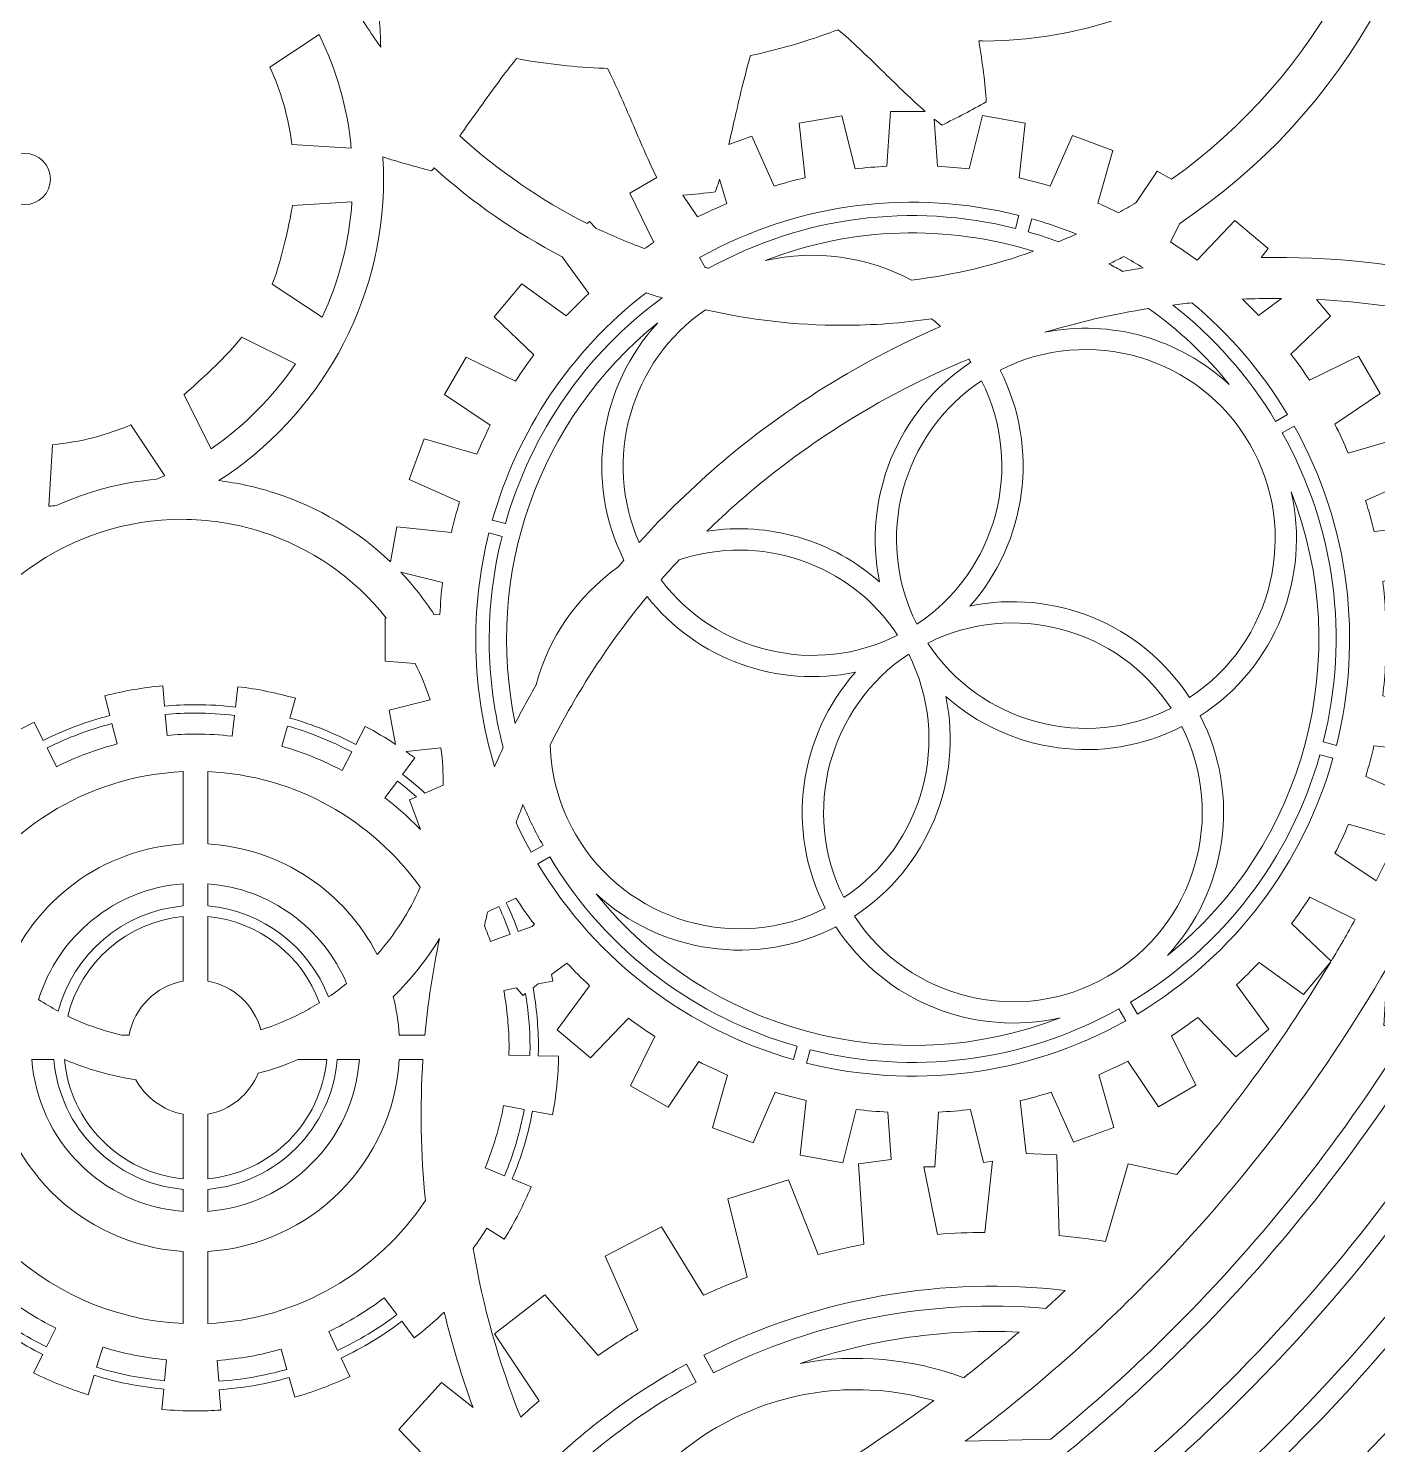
# Model space of a CAD drawing. Header units: millimetres. Extents: x -247 to 1827, y -473 to -7.
# Drawn here: x 1203.1 to 1334.7, y -330.8 to -192.7 of the extents above; entities that cross this region are included whole.
import ezdxf

# ---------------------------------------------------------------- set-up
doc = ezdxf.new("R2010")
doc.units = ezdxf.units.MM
doc.header["$MEASUREMENT"] = 0
doc.layers.add('Layer 3', color=7, linetype='Continuous')

# ---------------------------------------------------------------- blocks, each defined once
blk = doc.blocks.new('block 2')
at = {"layer": 'Layer 3', "lineweight": 0}
for points, knots in [([(1202.71, -7.36), (1092.25, -7.36), (1002.71, -96.9), (1002.71, -207.36), (1002.71, -317.82), (1092.25, -407.36), (1202.71, -407.36), (1313.16, -407.36), (1402.71, -317.82), (1402.71, -207.36), (1402.71, -96.9), (1313.16, -7.36), (1202.71, -7.36)], [0, 0, 0, 0, 1, 1, 1, 2, 2, 2, 3, 3, 3, 4, 4, 4, 4]), ([(1337.2, -152.75), (1337.72, -155.8), (1338, -158.93), (1338, -162.13), (1338, -180.78), (1328.74, -197.32), (1314.58, -207.39), (1314.58, -207.39), (1313.19, -206.58), (1313.19, -206.58), (1313.19, -206.58), (1311.13, -209.65), (1311.13, -209.65), (1310.56, -210), (1309.99, -210.33), (1309.4, -210.65), (1308.73, -210.33), (1308.06, -210.01), (1307.38, -209.72), (1307.38, -209.72), (1308.86, -204.57), (1308.86, -204.57), (1308.86, -204.57), (1304.9, -203.13), (1304.9, -203.13), (1304.9, -203.13), (1302.73, -208.05), (1302.73, -208.05), (1301.73, -207.75), (1300.73, -207.48), (1299.72, -207.24), (1299.72, -207.24), (1300.29, -201.9), (1300.29, -201.9), (1300.29, -201.9), (1296.13, -201.18), (1296.13, -201.18), (1296.13, -201.18), (1294.85, -206.38), (1294.85, -206.38), (1293.82, -206.26), (1292.79, -206.17), (1291.75, -206.12), (1291.75, -206.12), (1291.43, -201.51), (1291.43, -201.51), (1291.68, -201.72), (1291.93, -201.91), (1292.17, -202.1), (1293.64, -201.4), (1295.09, -200.64), (1296.5, -199.83), (1296.43, -198.12), (1296.12, -196.02), (1295.77, -193.89), (1295.92, -193.89), (1296.06, -193.9), (1296.2, -193.9), (1318.81, -193.9), (1337.2, -175.5), (1337.2, -152.9), (1337.2, -152.85), (1337.2, -152.8), (1337.2, -152.75)], [0, 0, 0, 0, 1, 1, 1, 2, 2, 2, 3, 3, 3, 4, 4, 4, 5, 5, 5, 6, 6, 6, 7, 7, 7, 8, 8, 8, 9, 9, 9, 10, 10, 10, 11, 11, 11, 12, 12, 12, 13, 13, 13, 14, 14, 14, 15, 15, 15, 16, 16, 16, 17, 17, 17, 18, 18, 18, 19, 19, 19, 20, 20, 20, 21, 21, 21, 21]), ([(1342.99, -217.02), (1336.45, -215.57), (1329.86, -214.91), (1323.33, -215.02), (1323.33, -215.02), (1323.99, -214.13), (1323.99, -214.13), (1323.99, -214.13), (1320.75, -211.42), (1320.75, -211.42), (1320.75, -211.42), (1317.06, -215.28), (1317.06, -215.28), (1316.22, -214.65), (1315.36, -214.07), (1314.49, -213.5), (1314.49, -213.5), (1315.37, -211.69), (1315.37, -211.69), (1331.41, -201.02), (1342, -182.79), (1342, -162.13), (1342, -159.52), (1341.82, -156.95), (1341.49, -154.43), (1347.94, -171.3), (1351.21, -189.08), (1351.21, -207.36), (1351.21, -211.31), (1351.05, -215.24), (1350.75, -219.14), (1348.21, -218.32), (1345.63, -217.6), (1342.99, -217.02)], [0, 0, 0, 0, 1, 1, 1, 2, 2, 2, 3, 3, 3, 4, 4, 4, 5, 5, 5, 6, 6, 6, 7, 7, 7, 8, 8, 8, 9, 9, 9, 10, 10, 10, 11, 11, 11, 11]), ([(1234.6, -190.13), (1235.38, -190.53), (1236.17, -190.92), (1236.96, -191.29), (1236.96, -191.29), (1237.27, -191.43), (1237.27, -191.43), (1237.27, -191.43), (1237.3, -191.77), (1237.3, -191.77), (1237.37, -192.63), (1237.41, -193.54), (1237.43, -194.49), (1236.42, -193.08), (1235.48, -191.63), (1234.6, -190.13)], [0, 0, 0, 0, 1, 1, 1, 2, 2, 2, 3, 3, 3, 4, 4, 4, 5, 5, 5, 5]), ([(1231.43, -193.26), (1233.1, -196.66), (1234.19, -200.39), (1234.56, -204.34), (1234.56, -204.34), (1228.77, -203.98), (1228.77, -203.98), (1228.6, -202.65), (1228.33, -201.35), (1227.97, -200.09), (1227.61, -198.83), (1227.16, -197.61), (1226.63, -196.44), (1226.63, -196.44), (1231.43, -193.26), (1231.43, -193.26)], [0, 0, 0, 0, 1, 1, 1, 2, 2, 2, 3, 3, 3, 4, 4, 4, 5, 5, 5, 5]), ([(1287.16, -200.77), (1287.16, -200.77), (1286.81, -206.12), (1286.81, -206.12), (1285.77, -206.17), (1284.73, -206.25), (1283.7, -206.38), (1283.7, -206.38), (1282.41, -201.19), (1282.41, -201.19), (1282.41, -201.19), (1278.26, -201.93), (1278.26, -201.93), (1278.26, -201.93), (1278.83, -207.24), (1278.83, -207.24), (1277.82, -207.47), (1276.82, -207.75), (1275.82, -208.05), (1275.82, -208.05), (1273.65, -203.17), (1273.65, -203.17), (1273.65, -203.17), (1271.38, -204), (1271.38, -204), (1271.58, -203.17), (1271.77, -202.32), (1271.96, -201.48), (1272.42, -199.48), (1272.89, -197.41), (1273.42, -195.65), (1273.42, -195.65), (1273.52, -195.32), (1273.52, -195.32), (1273.52, -195.32), (1273.85, -195.25), (1273.85, -195.25), (1276.5, -194.67), (1279.16, -193.88), (1281.74, -192.92), (1281.74, -192.92), (1282.06, -192.8), (1282.06, -192.8), (1282.06, -192.8), (1282.32, -193.03), (1282.32, -193.03), (1283.66, -194.18), (1285.12, -195.6), (1286.53, -196.97), (1287.88, -198.29), (1289.26, -199.64), (1290.55, -200.77), (1290.55, -200.77), (1287.16, -200.77), (1287.16, -200.77)], [0, 0, 0, 0, 1, 1, 1, 2, 2, 2, 3, 3, 3, 4, 4, 4, 5, 5, 5, 6, 6, 6, 7, 7, 7, 8, 8, 8, 9, 9, 9, 10, 10, 10, 11, 11, 11, 12, 12, 12, 13, 13, 13, 14, 14, 14, 15, 15, 15, 16, 16, 16, 17, 17, 17, 18, 18, 18, 18]), ([(1246.94, -200.64), (1248.11, -198.99), (1249.33, -197.29), (1250.47, -195.88), (1250.47, -195.88), (1250.69, -195.62), (1250.69, -195.62), (1250.69, -195.62), (1251.02, -195.68), (1251.02, -195.68), (1253.72, -196.16), (1256.47, -196.45), (1259.21, -196.56), (1259.21, -196.56), (1259.55, -196.57), (1259.55, -196.57), (1259.55, -196.57), (1259.71, -196.88), (1259.71, -196.88), (1260.51, -198.48), (1261.33, -200.38), (1262.11, -202.22), (1262.85, -203.94), (1263.6, -205.69), (1264.36, -207.22), (1264.36, -207.22), (1261.72, -208.75), (1261.72, -208.75), (1261.72, -208.75), (1264.07, -213.54), (1264.07, -213.54), (1263.77, -213.74), (1263.47, -213.95), (1263.17, -214.15), (1261.55, -213.55), (1259.97, -212.88), (1258.43, -212.14), (1258.43, -212.14), (1257.81, -211.49), (1257.81, -211.49), (1257.81, -211.49), (1257.56, -211.7), (1257.56, -211.7), (1253.03, -209.41), (1248.86, -206.53), (1245.14, -203.14), (1245.74, -202.32), (1246.34, -201.48), (1246.94, -200.64)], [0, 0, 0, 0, 1, 1, 1, 2, 2, 2, 3, 3, 3, 4, 4, 4, 5, 5, 5, 6, 6, 6, 7, 7, 7, 8, 8, 8, 9, 9, 9, 10, 10, 10, 11, 11, 11, 12, 12, 12, 13, 13, 13, 14, 14, 14, 15, 15, 15, 16, 16, 16, 16]), ([(1205.21, -207.36), (1205.21, -208.74), (1204.09, -209.86), (1202.71, -209.86), (1201.33, -209.86), (1200.21, -208.74), (1200.21, -207.36), (1200.21, -205.98), (1201.33, -204.86), (1202.71, -204.86), (1204.09, -204.86), (1205.21, -205.98), (1205.21, -207.36)], [0, 0, 0, 0, 1, 1, 1, 2, 2, 2, 3, 3, 3, 4, 4, 4, 4]), ([(1245.13, -238.84), (1244.83, -239.83), (1244.56, -240.83), (1244.33, -241.85), (1244.33, -241.85), (1238.99, -241.28), (1238.99, -241.28), (1238.99, -241.28), (1238.39, -244.71), (1238.39, -244.71), (1235.2, -241.66), (1231.35, -239.35), (1227.03, -237.96), (1225.25, -237.39), (1223.45, -237), (1221.65, -236.78), (1231.3, -230.54), (1237.71, -219.68), (1237.71, -207.36), (1237.71, -206.64), (1237.68, -205.92), (1237.64, -205.2), (1239.11, -205.7), (1240.94, -206.17), (1242.4, -206.57), (1242.49, -206.48), (1242.57, -206.38), (1242.66, -206.28), (1246.41, -209.67), (1250.6, -212.59), (1255.12, -214.94), (1255.12, -214.94), (1257.74, -218.52), (1257.74, -218.52), (1256.98, -219.23), (1256.24, -219.96), (1255.53, -220.72), (1255.53, -220.72), (1251.21, -217.58), (1251.21, -217.58), (1251.21, -217.58), (1248.51, -220.81), (1248.51, -220.81), (1248.51, -220.81), (1252.36, -224.51), (1252.36, -224.51), (1251.74, -225.35), (1251.15, -226.2), (1250.58, -227.08), (1250.58, -227.08), (1245.77, -224.72), (1245.77, -224.72), (1245.77, -224.72), (1243.67, -228.38), (1243.67, -228.38), (1243.67, -228.38), (1248.12, -231.36), (1248.12, -231.36), (1247.66, -232.29), (1247.21, -233.23), (1246.81, -234.19), (1246.81, -234.19), (1241.66, -232.7), (1241.66, -232.7), (1241.66, -232.7), (1240.22, -236.67), (1240.22, -236.67), (1240.22, -236.67), (1245.13, -238.84), (1245.13, -238.84)], [0, 0, 0, 0, 1, 1, 1, 2, 2, 2, 3, 3, 3, 4, 4, 4, 5, 5, 5, 6, 6, 6, 7, 7, 7, 8, 8, 8, 9, 9, 9, 10, 10, 10, 11, 11, 11, 12, 12, 12, 13, 13, 13, 14, 14, 14, 15, 15, 15, 16, 16, 16, 17, 17, 17, 18, 18, 18, 19, 19, 19, 20, 20, 20, 21, 21, 21, 22, 22, 22, 23, 23, 23, 23]), ([(1270.49, -207.36), (1270.49, -207.36), (1271.18, -209.75), (1271.18, -209.75), (1270.23, -210.16), (1269.28, -210.59), (1268.35, -211.06), (1268.35, -211.06), (1266.91, -208.93), (1266.91, -208.93), (1268, -208.85), (1269.05, -208.74), (1270.07, -208.62), (1270.22, -208.23), (1270.35, -207.8), (1270.49, -207.36)], [0, 0, 0, 0, 1, 1, 1, 2, 2, 2, 3, 3, 3, 4, 4, 4, 5, 5, 5, 5]), ([(1299.34, -212.18), (1289.16, -209.63), (1278.6, -211.01), (1269.42, -216.07), (1269.31, -216.04), (1269.2, -216.01), (1269.09, -215.99), (1269.09, -215.99), (1268.53, -215.02), (1268.53, -215.02), (1278.37, -209.53), (1289.5, -208.35), (1299.68, -210.91), (1299.68, -210.91), (1299.34, -212.18), (1299.34, -212.18)], [0, 0, 0, 0, 1, 1, 1, 2, 2, 2, 3, 3, 3, 4, 4, 4, 5, 5, 5, 5]), ([(1226.84, -217.62), (1227.88, -215.22), (1228.84, -209.93), (1228.84, -209.93), (1228.84, -209.93), (1234.63, -209.58), (1234.63, -209.58), (1234.35, -213.58), (1233.34, -217.38), (1231.72, -220.85), (1231.72, -220.85), (1226.84, -217.62), (1226.84, -217.62)], [0, 0, 0, 0, 1, 1, 1, 2, 2, 2, 3, 3, 3, 4, 4, 4, 4]), ([(1300.59, -212.52), (1300.59, -212.52), (1300.94, -211.24), (1300.94, -211.24), (1302.41, -211.66), (1303.86, -212.16), (1305.29, -212.73), (1304.71, -212.99), (1304.13, -213.24), (1303.55, -213.48), (1302.58, -213.12), (1301.6, -212.8), (1300.59, -212.52)], [0, 0, 0, 0, 1, 1, 1, 2, 2, 2, 3, 3, 3, 4, 4, 4, 4]), ([(1301.1, -214.41), (1297.31, -215.77), (1293.33, -216.72), (1289.22, -217.22), (1284.89, -214.92), (1279.81, -214.2), (1274.94, -215.32), (1283.5, -211.97), (1292.72, -211.81), (1301.1, -214.41)], [0, 0, 0, 0, 1, 1, 1, 2, 2, 2, 3, 3, 3, 3]), ([(1308.47, -215.64), (1308.96, -215.41), (1309.44, -215.17), (1309.91, -214.92), (1310.55, -215.27), (1311.19, -215.64), (1311.82, -216.03), (1311.15, -216.14), (1310.48, -216.25), (1309.82, -216.38), (1309.37, -216.12), (1308.93, -215.88), (1308.47, -215.64)], [0, 0, 0, 0, 1, 1, 1, 2, 2, 2, 3, 3, 3, 4, 4, 4, 4]), ([(1263.32, -218.45), (1263.84, -218.63), (1264.36, -218.8), (1264.88, -218.96), (1257.47, -224.38), (1252.13, -232.04), (1249.6, -240.97), (1249.6, -240.97), (1248.32, -240.63), (1248.32, -240.63), (1250.76, -232.02), (1255.88, -224.17), (1263.32, -218.45)], [0, 0, 0, 0, 1, 1, 1, 2, 2, 2, 3, 3, 3, 4, 4, 4, 4]), ([(1325.89, -230.33), (1325.89, -230.33), (1324.73, -231), (1324.73, -231), (1322.07, -226.56), (1318.68, -222.74), (1314.71, -219.65), (1315.32, -219.57), (1315.94, -219.5), (1316.55, -219.43), (1320.17, -222.43), (1323.35, -226.08), (1325.89, -230.33)], [0, 0, 0, 0, 1, 1, 1, 2, 2, 2, 3, 3, 3, 4, 4, 4, 4]), ([(1321.49, -219.08), (1322.57, -219.03), (1323.65, -219.01), (1324.74, -219.01), (1324.92, -219.01), (1325.11, -219.01), (1325.29, -219.01), (1325.29, -219.01), (1323.05, -220.66), (1323.05, -220.66), (1322.54, -220.12), (1322.02, -219.59), (1321.49, -219.08)], [0, 0, 0, 0, 1, 1, 1, 2, 2, 2, 3, 3, 3, 4, 4, 4, 4]), ([(1333.52, -265.64), (1333.82, -264.65), (1334.09, -263.64), (1334.32, -262.63), (1334.32, -262.63), (1339.66, -263.2), (1339.66, -263.2), (1339.66, -263.2), (1340.39, -259.05), (1340.39, -259.05), (1340.39, -259.05), (1335.18, -257.77), (1335.18, -257.77), (1335.31, -256.74), (1335.39, -255.7), (1335.45, -254.66), (1335.45, -254.66), (1340.8, -254.29), (1340.8, -254.29), (1340.8, -254.29), (1340.8, -250.08), (1340.8, -250.08), (1340.8, -250.08), (1335.45, -249.72), (1335.45, -249.72), (1335.4, -248.68), (1335.32, -247.65), (1335.19, -246.61), (1335.19, -246.61), (1340.38, -245.32), (1340.38, -245.32), (1340.38, -245.32), (1339.64, -241.17), (1339.64, -241.17), (1339.64, -241.17), (1334.33, -241.75), (1334.33, -241.75), (1334.09, -240.74), (1333.82, -239.73), (1333.51, -238.73), (1333.51, -238.73), (1338.4, -236.56), (1338.4, -236.56), (1338.4, -236.56), (1336.95, -232.6), (1336.95, -232.6), (1336.95, -232.6), (1331.81, -234.1), (1331.81, -234.1), (1331.41, -233.14), (1330.98, -232.2), (1330.5, -231.26), (1330.5, -231.26), (1334.93, -228.28), (1334.93, -228.28), (1334.93, -228.28), (1332.82, -224.63), (1332.82, -224.63), (1332.82, -224.63), (1328.03, -226.99), (1328.03, -226.99), (1327.45, -226.11), (1326.85, -225.26), (1326.22, -224.44), (1326.22, -224.44), (1330.08, -220.73), (1330.08, -220.73), (1330.08, -220.73), (1328.72, -219.11), (1328.72, -219.11), (1333.19, -219.34), (1337.67, -219.93), (1342.13, -220.92), (1344.93, -221.55), (1347.68, -222.32), (1350.37, -223.22), (1348.84, -237.68), (1345.22, -251.73), (1339.54, -265.16), (1339.16, -266.04), (1338.78, -266.92), (1338.39, -267.79), (1338.39, -267.79), (1333.52, -265.64), (1333.52, -265.64)], [0, 0, 0, 0, 1, 1, 1, 2, 2, 2, 3, 3, 3, 4, 4, 4, 5, 5, 5, 6, 6, 6, 7, 7, 7, 8, 8, 8, 9, 9, 9, 10, 10, 10, 11, 11, 11, 12, 12, 12, 13, 13, 13, 14, 14, 14, 15, 15, 15, 16, 16, 16, 17, 17, 17, 18, 18, 18, 19, 19, 19, 20, 20, 20, 21, 21, 21, 22, 22, 22, 23, 23, 23, 24, 24, 24, 25, 25, 25, 26, 26, 26, 27, 27, 27, 28, 28, 28, 28]), ([(1269.11, -220.11), (1273.42, -221.1), (1277.9, -221.63), (1282.5, -221.63), (1285.44, -221.63), (1288.34, -221.41), (1291.17, -220.99), (1291.47, -221.23), (1291.77, -221.48), (1292.05, -221.75), (1287.93, -223.52), (1283.91, -225.64), (1280.05, -228.1), (1273.52, -232.26), (1267.69, -237.21), (1262.65, -242.82), (1259.07, -234.73), (1261.77, -225.13), (1269.11, -220.11)], [0, 0, 0, 0, 1, 1, 1, 2, 2, 2, 3, 3, 3, 4, 4, 4, 5, 5, 5, 6, 6, 6, 6]), ([(1320.19, -227.39), (1315.36, -222.92), (1308.63, -221.03), (1302.2, -222.31), (1305.53, -221.31), (1308.92, -220.53), (1312.34, -219.99), (1315.24, -222.05), (1317.89, -224.52), (1320.19, -227.39)], [0, 0, 0, 0, 1, 1, 1, 2, 2, 2, 3, 3, 3, 3]), ([(1261.16, -244.53), (1260.96, -244.76), (1260.76, -245), (1260.57, -245.23), (1256.54, -248.08), (1253.8, -252.18), (1252.59, -256.69), (1251.88, -257.93), (1251.2, -259.18), (1250.56, -260.45), (1247.5, -246.04), (1252.73, -230.81), (1264.47, -221.38), (1258.78, -227.52), (1257.28, -236.76), (1261.16, -244.53)], [0, 0, 0, 0, 1, 1, 1, 2, 2, 2, 3, 3, 3, 4, 4, 4, 5, 5, 5, 5]), ([(1316.33, -257.93), (1311.63, -250.69), (1303.02, -247.33), (1294.91, -249.01), (1300.41, -242.82), (1301.78, -233.67), (1297.85, -225.99), (1306.53, -221.58), (1317.27, -224.68), (1322.21, -233.21), (1327.14, -241.73), (1324.48, -252.6), (1316.33, -257.93)], [0, 0, 0, 0, 1, 1, 1, 2, 2, 2, 3, 3, 3, 4, 4, 4, 4]), ([(1218.24, -228.39), (1218.24, -228.39), (1222.3, -224.92), (1223.88, -222.77), (1223.88, -222.77), (1229.13, -225.39), (1229.13, -225.39), (1226.91, -228.63), (1224.11, -231.45), (1220.88, -233.68), (1220.88, -233.68), (1218.24, -228.39), (1218.24, -228.39)], [0, 0, 0, 0, 1, 1, 1, 2, 2, 2, 3, 3, 3, 4, 4, 4, 4]), ([(1286.09, -246.66), (1281.51, -242.58), (1275.3, -240.78), (1269.26, -241.71), (1273.17, -237.9), (1277.49, -234.47), (1282.2, -231.47), (1286.24, -228.9), (1290.46, -226.71), (1294.8, -224.93), (1294.87, -225.03), (1294.94, -225.13), (1295.01, -225.23), (1287.78, -229.93), (1284.41, -238.55), (1286.09, -246.66)], [0, 0, 0, 0, 1, 1, 1, 2, 2, 2, 3, 3, 3, 4, 4, 4, 5, 5, 5, 5]), ([(1296.05, -227.04), (1300.26, -235.39), (1297.53, -245.64), (1289.72, -250.78), (1285.5, -242.43), (1288.24, -232.18), (1296.05, -227.04)], [0, 0, 0, 0, 1, 1, 1, 2, 2, 2, 2]), ([(1205.41, -233.28), (1206.76, -233.15), (1208.08, -232.92), (1209.36, -232.59), (1210.64, -232.26), (1211.88, -231.84), (1213.07, -231.33), (1213.07, -231.33), (1216.36, -236.3), (1216.36, -236.3), (1216.1, -236.42), (1215.83, -236.53), (1215.57, -236.65), (1212.17, -236.94), (1208.87, -237.81), (1205.81, -239.2), (1205.56, -239.23), (1205.3, -239.26), (1205.05, -239.28), (1205.05, -239.28), (1205.41, -233.28), (1205.41, -233.28)], [0, 0, 0, 0, 1, 1, 1, 2, 2, 2, 3, 3, 3, 4, 4, 4, 5, 5, 5, 6, 6, 6, 7, 7, 7, 7]), ([(1329.38, -262.26), (1331.95, -252), (1330.54, -241.35), (1325.38, -232.12), (1325.38, -232.12), (1326.54, -231.45), (1326.54, -231.45), (1332.04, -241.28), (1333.21, -252.41), (1330.66, -262.6), (1330.66, -262.6), (1329.38, -262.26), (1329.38, -262.26)], [0, 0, 0, 0, 1, 1, 1, 2, 2, 2, 3, 3, 3, 4, 4, 4, 4]), ([(1326.25, -237.86), (1332.52, -253.91), (1327.62, -272.31), (1314.18, -283.1), (1319.92, -276.9), (1321.41, -267.54), (1317.38, -259.72), (1324.77, -254.95), (1328.14, -246.1), (1326.25, -237.86)], [0, 0, 0, 0, 1, 1, 1, 2, 2, 2, 3, 3, 3, 3]), ([(1237.85, -254.4), (1237.85, -254.4), (1240.79, -254.6), (1240.79, -254.6), (1241.37, -255.76), (1241.86, -256.95), (1242.26, -258.17), (1242.26, -258.17), (1238.27, -259.16), (1238.27, -259.16), (1238.27, -259.16), (1238.87, -262.5), (1238.87, -262.5), (1237.92, -261.87), (1236.94, -261.28), (1235.93, -260.75), (1235.93, -260.75), (1235, -262.51), (1235, -262.51), (1232.97, -261.44), (1230.82, -260.57), (1228.57, -259.93), (1228.57, -259.93), (1229.12, -258.01), (1229.12, -258.01), (1227.29, -257.48), (1225.4, -257.1), (1223.5, -256.88), (1223.5, -256.88), (1223.27, -258.86), (1223.27, -258.86), (1221.99, -258.71), (1220.69, -258.63), (1219.37, -258.63), (1218.35, -258.63), (1217.34, -258.68), (1216.35, -258.77), (1216.35, -258.77), (1216.17, -256.79), (1216.17, -256.79), (1214.26, -256.96), (1212.36, -257.29), (1210.51, -257.76), (1210.51, -257.76), (1211.01, -259.69), (1211.01, -259.69), (1208.74, -260.27), (1206.58, -261.09), (1204.52, -262.12), (1204.52, -262.12), (1203.63, -260.33), (1203.63, -260.33), (1201.92, -261.17), (1200.27, -262.17), (1198.72, -263.29), (1198.72, -263.29), (1199.89, -264.91), (1199.89, -264.91), (1198.01, -266.27), (1196.27, -267.8), (1194.71, -269.51), (1194.71, -269.51), (1193.23, -268.16), (1193.23, -268.16), (1193.04, -268.37), (1192.85, -268.59), (1192.66, -268.81), (1192.28, -265.35), (1192.6, -261.76), (1193.73, -258.25), (1197.2, -247.44), (1207.24, -240.55), (1218.02, -240.55), (1220.6, -240.55), (1223.22, -240.94), (1225.81, -241.77), (1230.68, -243.34), (1234.87, -246.25), (1237.97, -250.18), (1237.97, -250.18), (1237.85, -250.19), (1237.85, -250.19), (1237.85, -250.19), (1237.85, -254.4), (1237.85, -254.4)], [0, 0, 0, 0, 1, 1, 1, 2, 2, 2, 3, 3, 3, 4, 4, 4, 5, 5, 5, 6, 6, 6, 7, 7, 7, 8, 8, 8, 9, 9, 9, 10, 10, 10, 11, 11, 11, 12, 12, 12, 13, 13, 13, 14, 14, 14, 15, 15, 15, 16, 16, 16, 17, 17, 17, 18, 18, 18, 19, 19, 19, 20, 20, 20, 21, 21, 21, 22, 22, 22, 23, 23, 23, 24, 24, 24, 25, 25, 25, 26, 26, 26, 27, 27, 27, 28, 28, 28, 28]), ([(1249.27, -242.22), (1247.55, -249.09), (1247.61, -256.14), (1249.39, -262.81), (1249.1, -263.43), (1248.82, -264.06), (1248.54, -264.68), (1246.25, -257.16), (1246.14, -249.27), (1247.99, -241.88), (1247.99, -241.88), (1249.27, -242.22), (1249.27, -242.22)], [0, 0, 0, 0, 1, 1, 1, 2, 2, 2, 3, 3, 3, 4, 4, 4, 4]), ([(1287.86, -251.85), (1279.86, -255.89), (1270.11, -253.54), (1264.78, -246.45), (1265.36, -245.79), (1265.94, -245.15), (1266.54, -244.51), (1274.37, -241.87), (1283.21, -244.78), (1287.86, -251.85)], [0, 0, 0, 0, 1, 1, 1, 2, 2, 2, 3, 3, 3, 3]), ([(1239.39, -245.71), (1239.39, -245.71), (1243.46, -246.71), (1243.46, -246.71), (1243.34, -247.74), (1243.26, -248.78), (1243.2, -249.82), (1243.2, -249.82), (1242.66, -249.86), (1242.66, -249.86), (1241.69, -248.37), (1240.59, -246.98), (1239.39, -245.71)], [0, 0, 0, 0, 1, 1, 1, 2, 2, 2, 3, 3, 3, 4, 4, 4, 4]), ([(1263.41, -248.08), (1268.27, -254.25), (1276.23, -257.03), (1283.74, -255.47), (1278.24, -261.66), (1276.87, -270.81), (1280.8, -278.49), (1272.12, -282.9), (1261.38, -279.8), (1256.44, -271.27), (1254.85, -268.52), (1254.05, -265.52), (1253.97, -262.55), (1256.58, -257.38), (1259.74, -252.53), (1263.41, -248.08)], [0, 0, 0, 0, 1, 1, 1, 2, 2, 2, 3, 3, 3, 4, 4, 4, 5, 5, 5, 5]), ([(1314.53, -258.97), (1306.18, -263.18), (1295.93, -260.44), (1290.79, -252.63), (1299.14, -248.42), (1309.39, -251.15), (1314.53, -258.97)], [0, 0, 0, 0, 1, 1, 1, 2, 2, 2, 2]), ([(1288.94, -253.7), (1293.15, -262.05), (1290.41, -272.3), (1282.6, -277.45), (1278.39, -269.09), (1281.12, -258.84), (1288.94, -253.7)], [0, 0, 0, 0, 1, 1, 1, 2, 2, 2, 2]), ([(1292.56, -257.82), (1298.75, -263.32), (1307.9, -264.7), (1315.58, -260.76), (1319.99, -269.44), (1316.88, -280.19), (1308.36, -285.12), (1299.83, -290.06), (1288.96, -287.4), (1283.64, -279.25), (1290.87, -274.55), (1294.24, -265.93), (1292.56, -257.82)], [0, 0, 0, 0, 1, 1, 1, 2, 2, 2, 3, 3, 3, 4, 4, 4, 4]), ([(1216.6, -261.63), (1216.6, -261.63), (1216.42, -259.59), (1216.42, -259.59), (1217.39, -259.5), (1218.38, -259.45), (1219.37, -259.45), (1220.66, -259.45), (1221.92, -259.53), (1223.17, -259.68), (1223.17, -259.68), (1222.94, -261.71), (1222.94, -261.71), (1221.77, -261.57), (1220.58, -261.5), (1219.37, -261.5), (1218.44, -261.5), (1217.51, -261.54), (1216.6, -261.63)], [0, 0, 0, 0, 1, 1, 1, 2, 2, 2, 3, 3, 3, 4, 4, 4, 5, 5, 5, 6, 6, 6, 6]), ([(1211.72, -262.46), (1209.65, -263), (1207.67, -263.75), (1205.8, -264.68), (1205.8, -264.68), (1204.89, -262.85), (1204.89, -262.85), (1206.89, -261.85), (1209, -261.05), (1211.21, -260.48), (1211.21, -260.48), (1211.72, -262.46), (1211.72, -262.46)], [0, 0, 0, 0, 1, 1, 1, 2, 2, 2, 3, 3, 3, 4, 4, 4, 4]), ([(1227.79, -262.68), (1227.79, -262.68), (1228.35, -260.71), (1228.35, -260.71), (1230.54, -261.34), (1232.64, -262.19), (1234.61, -263.24), (1234.61, -263.24), (1233.66, -265.05), (1233.66, -265.05), (1231.8, -264.06), (1229.84, -263.27), (1227.79, -262.68)], [0, 0, 0, 0, 1, 1, 1, 2, 2, 2, 3, 3, 3, 4, 4, 4, 4]), ([(1241.74, -267.25), (1241.04, -266.62), (1240.31, -266), (1239.56, -265.43), (1239.56, -265.43), (1240.77, -263.83), (1240.77, -263.83), (1240.49, -263.62), (1240.2, -263.42), (1239.91, -263.21), (1239.91, -263.21), (1243.31, -262.84), (1243.31, -262.84), (1243.47, -264.04), (1243.54, -265.25), (1243.51, -266.47), (1243.51, -266.47), (1241.74, -267.25), (1241.74, -267.25)], [0, 0, 0, 0, 1, 1, 1, 2, 2, 2, 3, 3, 3, 4, 4, 4, 5, 5, 5, 6, 6, 6, 6]), ([(1329.05, -263.51), (1329.05, -263.51), (1330.32, -263.85), (1330.32, -263.85), (1327.47, -273.96), (1320.9, -283.02), (1311.24, -288.81), (1311.24, -288.81), (1310.57, -287.65), (1310.57, -287.65), (1319.64, -282.21), (1326.17, -273.68), (1329.05, -263.51)], [0, 0, 0, 0, 1, 1, 1, 2, 2, 2, 3, 3, 3, 4, 4, 4, 4]), ([(1200.82, -284.87), (1198.88, -283.1), (1197.24, -281.05), (1195.94, -278.8), (1200.39, -270.97), (1208.64, -265.58), (1218.17, -265.16), (1218.17, -265.16), (1218.17, -272.21), (1218.17, -272.21), (1210.25, -272.68), (1203.57, -277.8), (1200.82, -284.87)], [0, 0, 0, 0, 1, 1, 1, 2, 2, 2, 3, 3, 3, 4, 4, 4, 4]), ([(1220.56, -272.21), (1220.56, -272.21), (1220.56, -265.16), (1220.56, -265.16), (1229.1, -265.53), (1236.62, -269.9), (1241.29, -276.44), (1240.22, -278.85), (1238.8, -281.05), (1237.08, -282.99), (1233.94, -276.9), (1227.76, -272.63), (1220.56, -272.21)], [0, 0, 0, 0, 1, 1, 1, 2, 2, 2, 3, 3, 3, 4, 4, 4, 4]), ([(1241.31, -270.8), (1240.23, -269.69), (1239.06, -268.65), (1237.82, -267.71), (1237.82, -267.71), (1239.06, -266.08), (1239.06, -266.08), (1239.7, -266.57), (1240.32, -267.09), (1240.92, -267.62), (1240.92, -267.62), (1240.25, -267.92), (1240.25, -267.92), (1240.25, -267.92), (1241.31, -270.8), (1241.31, -270.8)], [0, 0, 0, 0, 1, 1, 1, 2, 2, 2, 3, 3, 3, 4, 4, 4, 5, 5, 5, 5]), ([(1252.11, -273.03), (1251.57, -272.08), (1251.08, -271.11), (1250.63, -270.13), (1250.85, -269.54), (1251.08, -268.96), (1251.31, -268.38), (1251.89, -269.73), (1252.54, -271.06), (1253.27, -272.36), (1253.27, -272.36), (1252.11, -273.03), (1252.11, -273.03)], [0, 0, 0, 0, 1, 1, 1, 2, 2, 2, 3, 3, 3, 4, 4, 4, 4]), ([(1330.52, -273.12), (1330.99, -272.19), (1331.44, -271.25), (1331.84, -270.29), (1331.84, -270.29), (1336.6, -271.66), (1336.6, -271.66), (1335.93, -273.05), (1335.24, -274.43), (1334.53, -275.8), (1334.53, -275.8), (1330.52, -273.12), (1330.52, -273.12)], [0, 0, 0, 0, 1, 1, 1, 2, 2, 2, 3, 3, 3, 4, 4, 4, 4]), ([(1253.92, -273.48), (1259.52, -282.83), (1268.29, -289.17), (1278.06, -291.95), (1278.06, -291.95), (1277.71, -293.24), (1277.71, -293.24), (1267.61, -290.38), (1258.55, -283.82), (1252.76, -274.16), (1252.76, -274.16), (1253.92, -273.48), (1253.92, -273.48)], [0, 0, 0, 0, 1, 1, 1, 2, 2, 2, 3, 3, 3, 4, 4, 4, 4]), ([(1205.97, -288.52), (1205.31, -288.17), (1204.67, -287.79), (1204.06, -287.39), (1205.95, -281.2), (1211.5, -276.6), (1218.17, -276.1), (1218.17, -276.1), (1218.17, -278.26), (1218.17, -278.26), (1212.29, -278.77), (1207.44, -282.96), (1205.97, -288.52)], [0, 0, 0, 0, 1, 1, 1, 2, 2, 2, 3, 3, 3, 4, 4, 4, 4]), ([(1220.56, -278.26), (1220.56, -278.26), (1220.56, -276.1), (1220.56, -276.1), (1226.66, -276.55), (1231.82, -280.43), (1234.11, -285.82), (1233.54, -286.28), (1232.95, -286.72), (1232.33, -287.14), (1230.47, -282.28), (1225.95, -278.72), (1220.56, -278.26)], [0, 0, 0, 0, 1, 1, 1, 2, 2, 2, 3, 3, 3, 4, 4, 4, 4]), ([(1250.84, -280.75), (1250.5, -279.79), (1250.11, -278.86), (1249.68, -277.95), (1249.68, -277.95), (1250.62, -277.49), (1250.62, -277.49), (1251.19, -278.37), (1251.8, -279.22), (1252.42, -280.04), (1252.42, -280.04), (1252.21, -280.25), (1252.21, -280.25), (1252.21, -280.25), (1250.84, -280.75), (1250.84, -280.75)], [0, 0, 0, 0, 1, 1, 1, 2, 2, 2, 3, 3, 3, 4, 4, 4, 5, 5, 5, 5]), ([(1258.46, -277.09), (1264.67, -282.84), (1274.02, -284.32), (1281.84, -280.29), (1286.61, -287.68), (1295.46, -291.05), (1303.71, -289.16), (1287.65, -295.44), (1269.26, -290.53), (1258.46, -277.09)], [0, 0, 0, 0, 1, 1, 1, 2, 2, 2, 3, 3, 3, 3]), ([(1326.29, -279.97), (1326.92, -279.13), (1327.5, -278.27), (1328.07, -277.4), (1328.07, -277.4), (1332.5, -279.57), (1332.5, -279.57), (1331.73, -280.95), (1330.95, -282.31), (1330.14, -283.66), (1330.14, -283.66), (1326.29, -279.97), (1326.29, -279.97)], [0, 0, 0, 0, 1, 1, 1, 2, 2, 2, 3, 3, 3, 4, 4, 4, 4]), ([(1247.87, -278.84), (1247.87, -278.84), (1248.95, -278.32), (1248.95, -278.32), (1249.36, -279.2), (1249.74, -280.1), (1250.07, -281.02), (1250.07, -281.02), (1248.14, -281.72), (1248.14, -281.72), (1247.96, -281.2), (1247.76, -280.69), (1247.54, -280.19), (1247.65, -279.74), (1247.76, -279.29), (1247.87, -278.84)], [0, 0, 0, 0, 1, 1, 1, 2, 2, 2, 3, 3, 3, 4, 4, 4, 5, 5, 5, 5]), ([(1212.88, -290.86), (1212.88, -290.86), (1212.15, -290.86), (1212.15, -290.86), (1211.5, -290.71), (1210.85, -290.53), (1210.2, -290.32), (1209.06, -289.96), (1207.96, -289.51), (1206.9, -289), (1208.19, -283.77), (1212.68, -279.8), (1218.17, -279.29), (1218.17, -279.29), (1218.17, -285.58), (1218.17, -285.58), (1215.49, -286.08), (1213.38, -288.18), (1212.88, -290.86)], [0, 0, 0, 0, 1, 1, 1, 2, 2, 2, 3, 3, 3, 4, 4, 4, 5, 5, 5, 6, 6, 6, 6]), ([(1231.45, -287.71), (1230.87, -288.07), (1230.27, -288.41), (1229.66, -288.73), (1228.38, -289.38), (1227.08, -289.92), (1225.74, -290.34), (1225.08, -287.91), (1223.07, -286.04), (1220.56, -285.58), (1220.56, -285.58), (1220.56, -279.29), (1220.56, -279.29), (1225.59, -279.75), (1229.79, -283.13), (1231.45, -287.71)], [0, 0, 0, 0, 1, 1, 1, 2, 2, 2, 3, 3, 3, 4, 4, 4, 5, 5, 5, 5]), ([(1241.74, -290.86), (1241.74, -290.86), (1239.24, -290.86), (1239.24, -290.86), (1239.16, -289.57), (1238.96, -288.32), (1238.65, -287.11), (1240.36, -285.43), (1241.89, -283.54), (1243.17, -281.45), (1242.51, -284.58), (1242.04, -287.72), (1241.74, -290.86)], [0, 0, 0, 0, 1, 1, 1, 2, 2, 2, 3, 3, 3, 4, 4, 4, 4]), ([(1247.78, -309.7), (1247.78, -309.7), (1249.48, -310.76), (1249.48, -310.76), (1250.49, -309.14), (1251.37, -307.42), (1252.11, -305.66), (1252.11, -305.66), (1250.26, -304.89), (1250.26, -304.89), (1251.14, -302.78), (1251.81, -300.56), (1252.24, -298.26), (1252.24, -298.26), (1254.2, -298.62), (1254.2, -298.62), (1254.55, -296.75), (1254.75, -294.83), (1254.79, -292.92), (1254.79, -292.92), (1252.8, -292.87), (1252.8, -292.87), (1252.81, -292.61), (1252.82, -292.34), (1252.82, -292.08), (1252.82, -290.09), (1252.63, -288.14), (1252.3, -286.24), (1252.3, -286.24), (1252.8, -285.87), (1252.8, -285.87), (1252.8, -285.87), (1254.21, -285.61), (1254.21, -285.61), (1254.17, -285.39), (1254.12, -285.16), (1254.08, -284.94), (1254.08, -284.94), (1255.6, -283.83), (1255.6, -283.83), (1256.32, -284.59), (1257.05, -285.33), (1257.81, -286.04), (1257.81, -286.04), (1254.66, -290.35), (1254.66, -290.35), (1254.66, -290.35), (1257.9, -293.06), (1257.9, -293.06), (1257.9, -293.06), (1261.59, -289.21), (1261.59, -289.21), (1262.43, -289.83), (1263.29, -290.42), (1264.16, -290.98), (1264.16, -290.98), (1261.81, -295.79), (1261.81, -295.79), (1261.81, -295.79), (1265.46, -297.9), (1265.46, -297.9), (1265.46, -297.9), (1268.45, -293.44), (1268.45, -293.44), (1269.38, -293.91), (1270.32, -294.35), (1271.27, -294.76), (1271.27, -294.76), (1269.79, -299.91), (1269.79, -299.91), (1269.79, -299.91), (1273.75, -301.35), (1273.75, -301.35), (1273.75, -301.35), (1275.92, -296.43), (1275.92, -296.43), (1276.92, -296.73), (1277.92, -297), (1278.93, -297.24), (1278.93, -297.24), (1278.36, -302.58), (1278.36, -302.58), (1278.36, -302.58), (1282.52, -303.3), (1282.52, -303.3), (1282.52, -303.3), (1283.8, -298.1), (1283.8, -298.1), (1284.83, -298.23), (1285.86, -298.31), (1286.9, -298.37), (1286.9, -298.37), (1287.22, -303), (1287.22, -303), (1287.22, -303), (1284.05, -303.42), (1284.05, -303.42), (1284.05, -303.42), (1284.57, -311.25), (1284.57, -311.25), (1283.07, -311.54), (1281.58, -311.88), (1280.09, -312.27), (1280.09, -312.27), (1277.21, -304.96), (1277.21, -304.96), (1277.21, -304.96), (1271.3, -306.84), (1271.3, -306.84), (1271.3, -306.84), (1273.17, -314.47), (1273.17, -314.47), (1271.75, -315.01), (1270.33, -315.59), (1268.93, -316.23), (1268.93, -316.23), (1264.83, -309.54), (1264.83, -309.54), (1264.83, -309.54), (1259.34, -312.42), (1259.34, -312.42), (1259.34, -312.42), (1262.5, -319.6), (1262.5, -319.6), (1261.18, -320.39), (1259.9, -321.23), (1258.64, -322.09), (1258.64, -322.09), (1253.43, -316.2), (1253.43, -316.2), (1253.43, -316.2), (1248.52, -319.99), (1248.52, -319.99), (1248.52, -319.99), (1252.89, -326.52), (1252.89, -326.52), (1252.28, -327.05), (1251.68, -327.58), (1251.09, -328.13), (1248.94, -322.8), (1247.39, -317.28), (1246.45, -311.66), (1246.91, -311.02), (1247.36, -310.37), (1247.78, -309.7)], [0, 0, 0, 0, 1, 1, 1, 2, 2, 2, 3, 3, 3, 4, 4, 4, 5, 5, 5, 6, 6, 6, 7, 7, 7, 8, 8, 8, 9, 9, 9, 10, 10, 10, 11, 11, 11, 12, 12, 12, 13, 13, 13, 14, 14, 14, 15, 15, 15, 16, 16, 16, 17, 17, 17, 18, 18, 18, 19, 19, 19, 20, 20, 20, 21, 21, 21, 22, 22, 22, 23, 23, 23, 24, 24, 24, 25, 25, 25, 26, 26, 26, 27, 27, 27, 28, 28, 28, 29, 29, 29, 30, 30, 30, 31, 31, 31, 32, 32, 32, 33, 33, 33, 34, 34, 34, 35, 35, 35, 36, 36, 36, 37, 37, 37, 38, 38, 38, 39, 39, 39, 40, 40, 40, 41, 41, 41, 42, 42, 42, 43, 43, 43, 44, 44, 44, 45, 45, 45, 46, 46, 46, 47, 47, 47, 48, 48, 48, 48]), ([(1302.81, -330.26), (1302.81, -330.26), (1294.43, -330.47), (1294.43, -330.47), (1300.35, -326.05), (1305.96, -321.19), (1311.25, -315.9), (1320.8, -306.35), (1328.95, -295.73), (1335.63, -284.2), (1335.63, -284.2), (1335.3, -289.93), (1335.3, -289.93), (1335.3, -289.93), (1338.04, -289.93), (1338.04, -289.93), (1331.52, -300.6), (1323.75, -310.47), (1314.78, -319.44), (1310.95, -323.27), (1306.96, -326.87), (1302.81, -330.26)], [0, 0, 0, 0, 1, 1, 1, 2, 2, 2, 3, 3, 3, 4, 4, 4, 5, 5, 5, 6, 6, 6, 7, 7, 7, 7]), ([(1303.61, -310.41), (1303.61, -310.41), (1303.4, -302.52), (1303.4, -302.52), (1303.4, -302.52), (1300.38, -302.4), (1300.38, -302.4), (1300.38, -302.4), (1299.82, -297.25), (1299.82, -297.25), (1300.83, -297.01), (1301.83, -296.73), (1302.83, -296.43), (1302.83, -296.43), (1305, -301.31), (1305, -301.31), (1305, -301.31), (1308.96, -299.87), (1308.96, -299.87), (1308.96, -299.87), (1307.47, -294.73), (1307.47, -294.73), (1308.42, -294.32), (1309.37, -293.89), (1310.3, -293.41), (1310.3, -293.41), (1313.29, -297.85), (1313.29, -297.85), (1313.29, -297.85), (1316.93, -295.73), (1316.93, -295.73), (1316.93, -295.73), (1314.58, -290.94), (1314.58, -290.94), (1315.46, -290.37), (1316.3, -289.76), (1317.13, -289.14), (1317.13, -289.14), (1320.84, -292.99), (1320.84, -292.99), (1320.84, -292.99), (1324.07, -290.28), (1324.07, -290.28), (1324.07, -290.28), (1320.91, -285.96), (1320.91, -285.96), (1321.67, -285.25), (1322.42, -284.52), (1323.12, -283.76), (1323.12, -283.76), (1327.44, -286.9), (1327.44, -286.9), (1327.44, -286.9), (1330.11, -283.71), (1330.11, -283.71), (1325.72, -291.03), (1320.7, -297.96), (1315.08, -304.45), (1315.08, -304.45), (1310.35, -303.42), (1310.35, -303.42), (1310.35, -303.42), (1308.15, -310.98), (1308.15, -310.98), (1306.65, -310.74), (1305.13, -310.55), (1303.61, -310.41)], [0, 0, 0, 0, 1, 1, 1, 2, 2, 2, 3, 3, 3, 4, 4, 4, 5, 5, 5, 6, 6, 6, 7, 7, 7, 8, 8, 8, 9, 9, 9, 10, 10, 10, 11, 11, 11, 12, 12, 12, 13, 13, 13, 14, 14, 14, 15, 15, 15, 16, 16, 16, 17, 17, 17, 18, 18, 18, 19, 19, 19, 20, 20, 20, 21, 21, 21, 22, 22, 22, 22]), ([(1249.94, -292.81), (1249.94, -292.56), (1249.95, -292.32), (1249.95, -292.08), (1249.95, -290.17), (1249.77, -288.31), (1249.43, -286.49), (1249.43, -286.49), (1250.68, -286.26), (1250.68, -286.26), (1250.68, -286.26), (1251.29, -286.98), (1251.29, -286.98), (1251.29, -286.98), (1251.56, -286.79), (1251.56, -286.79), (1251.84, -288.51), (1252, -290.27), (1252, -292.08), (1252, -292.34), (1251.99, -292.6), (1251.98, -292.85), (1251.98, -292.85), (1249.94, -292.81), (1249.94, -292.81)], [0, 0, 0, 0, 1, 1, 1, 2, 2, 2, 3, 3, 3, 4, 4, 4, 5, 5, 5, 6, 6, 6, 7, 7, 7, 8, 8, 8, 8]), ([(1279.31, -292.28), (1289.17, -294.75), (1299.93, -293.61), (1309.45, -288.3), (1309.45, -288.3), (1310.12, -289.46), (1310.12, -289.46), (1300.28, -294.95), (1289.16, -296.13), (1278.97, -293.58), (1278.97, -293.58), (1279.31, -292.28), (1279.31, -292.28)], [0, 0, 0, 0, 1, 1, 1, 2, 2, 2, 3, 3, 3, 4, 4, 4, 4]), ([(1299.77, -342.05), (1298.28, -341.33), (1296.62, -340.96), (1294.8, -340.96), (1293, -340.96), (1291.24, -341.39), (1289.57, -342.24), (1289.57, -342.24), (1290.94, -335.95), (1290.94, -335.95), (1290.94, -335.95), (1298.68, -335.95), (1298.68, -335.95), (1298.69, -335.97), (1298.7, -335.99), (1298.71, -336.01), (1298.74, -335.99), (1298.76, -335.97), (1298.79, -335.95), (1298.79, -335.95), (1303.94, -335.95), (1303.94, -335.95), (1303.94, -335.95), (1303.94, -331.92), (1303.94, -331.92), (1308.19, -328.46), (1312.28, -324.77), (1316.2, -320.85), (1325.56, -311.48), (1333.65, -301.13), (1340.37, -289.93), (1340.37, -289.93), (1346.75, -289.93), (1346.75, -289.93), (1339.48, -302.61), (1330.56, -314.27), (1320.09, -324.74), (1313.74, -331.09), (1306.95, -336.86), (1299.77, -342.05)], [0, 0, 0, 0, 1, 1, 1, 2, 2, 2, 3, 3, 3, 4, 4, 4, 5, 5, 5, 6, 6, 6, 7, 7, 7, 8, 8, 8, 9, 9, 9, 10, 10, 10, 11, 11, 11, 12, 12, 12, 13, 13, 13, 13]), ([(1325.04, -329.69), (1318.66, -336.06), (1311.87, -341.88), (1304.69, -347.13), (1304.18, -345.89), (1303.4, -344.79), (1302.37, -343.83), (1302.13, -343.6), (1301.87, -343.39), (1301.61, -343.19), (1308.63, -338.06), (1315.27, -332.38), (1321.5, -326.15), (1332.37, -315.28), (1341.59, -303.15), (1349.05, -289.93), (1349.05, -289.93), (1352.02, -289.93), (1352.02, -289.93), (1352.02, -289.93), (1352.02, -294.81), (1352.02, -294.81), (1344.59, -307.48), (1335.57, -319.16), (1325.04, -329.69)], [0, 0, 0, 0, 1, 1, 1, 2, 2, 2, 3, 3, 3, 4, 4, 4, 5, 5, 5, 6, 6, 6, 7, 7, 7, 8, 8, 8, 8]), ([(1305.29, -349.17), (1312.76, -343.75), (1319.83, -337.72), (1326.45, -331.1), (1336.55, -321.01), (1345.28, -309.87), (1352.56, -297.81), (1352.56, -297.81), (1358.07, -297.81), (1358.07, -297.81), (1358.07, -297.81), (1358.07, -289.93), (1358.07, -289.93), (1358.07, -289.93), (1363.26, -289.93), (1363.26, -289.93), (1354.72, -306.53), (1343.69, -321.65), (1330.34, -334.99), (1322.3, -343.03), (1313.62, -350.23), (1304.36, -356.55), (1305.11, -354.91), (1305.46, -353.04), (1305.46, -351.18), (1305.46, -350.48), (1305.4, -349.81), (1305.29, -349.17)], [0, 0, 0, 0, 1, 1, 1, 2, 2, 2, 3, 3, 3, 4, 4, 4, 5, 5, 5, 6, 6, 6, 7, 7, 7, 8, 8, 8, 9, 9, 9, 9]), ([(1192.45, -293.25), (1192.45, -293.25), (1199.5, -293.25), (1199.5, -293.25), (1200.09, -303.29), (1208.14, -311.35), (1218.17, -311.95), (1218.17, -311.95), (1218.17, -318.99), (1218.17, -318.99), (1204.26, -318.38), (1193.05, -307.17), (1192.45, -293.25)], [0, 0, 0, 0, 1, 1, 1, 2, 2, 2, 3, 3, 3, 4, 4, 4, 4]), ([(1203.4, -293.25), (1203.4, -293.25), (1205.55, -293.25), (1205.55, -293.25), (1206.12, -299.96), (1211.47, -305.32), (1218.17, -305.9), (1218.17, -305.9), (1218.17, -308.05), (1218.17, -308.05), (1210.28, -307.46), (1203.97, -301.14), (1203.4, -293.25)], [0, 0, 0, 0, 1, 1, 1, 2, 2, 2, 3, 3, 3, 4, 4, 4, 4]), ([(1206.58, -293.25), (1206.58, -293.25), (1206.6, -293.25), (1206.6, -293.25), (1207.38, -293.57), (1208.17, -293.87), (1208.98, -294.13), (1210.5, -294.62), (1212.03, -294.98), (1213.56, -295.21), (1214.5, -296.94), (1216.18, -298.2), (1218.17, -298.57), (1218.17, -298.57), (1218.17, -304.87), (1218.17, -304.87), (1212.03, -304.3), (1207.14, -299.39), (1206.58, -293.25)], [0, 0, 0, 0, 1, 1, 1, 2, 2, 2, 3, 3, 3, 4, 4, 4, 5, 5, 5, 6, 6, 6, 6]), ([(1220.56, -318.99), (1220.56, -318.99), (1220.56, -311.95), (1220.56, -311.95), (1230.6, -311.35), (1238.66, -303.29), (1239.24, -293.25), (1239.24, -293.25), (1241.55, -293.25), (1241.55, -293.25), (1241.25, -297.85), (1241.33, -302.45), (1241.79, -307), (1237.16, -313.93), (1229.41, -318.61), (1220.56, -318.99)], [0, 0, 0, 0, 1, 1, 1, 2, 2, 2, 3, 3, 3, 4, 4, 4, 5, 5, 5, 5]), ([(1225.48, -294.58), (1226.81, -294.23), (1228.11, -293.78), (1229.37, -293.25), (1229.37, -293.25), (1232.16, -293.25), (1232.16, -293.25), (1231.61, -299.4), (1226.7, -304.3), (1220.56, -304.87), (1220.56, -304.87), (1220.56, -298.57), (1220.56, -298.57), (1222.8, -298.17), (1224.64, -296.63), (1225.48, -294.58)], [0, 0, 0, 0, 1, 1, 1, 2, 2, 2, 3, 3, 3, 4, 4, 4, 5, 5, 5, 5]), ([(1233.19, -293.25), (1233.19, -293.25), (1235.35, -293.25), (1235.35, -293.25), (1234.77, -301.15), (1228.45, -307.47), (1220.56, -308.05), (1220.56, -308.05), (1220.56, -305.9), (1220.56, -305.9), (1227.27, -305.32), (1232.63, -299.96), (1233.19, -293.25)], [0, 0, 0, 0, 1, 1, 1, 2, 2, 2, 3, 3, 3, 4, 4, 4, 4]), ([(1249.42, -297.73), (1249.42, -297.73), (1251.43, -298.11), (1251.43, -298.11), (1251.01, -300.35), (1250.37, -302.52), (1249.51, -304.58), (1249.51, -304.58), (1247.62, -303.79), (1247.62, -303.79), (1248.42, -301.86), (1249.03, -299.83), (1249.42, -297.73)], [0, 0, 0, 0, 1, 1, 1, 2, 2, 2, 3, 3, 3, 4, 4, 4, 4]), ([(1297.11, -303.14), (1297.11, -303.14), (1296.35, -310.1), (1296.35, -310.1), (1294.82, -310.11), (1293.29, -310.17), (1291.76, -310.29), (1291.76, -310.29), (1290.42, -303.71), (1290.42, -303.71), (1290.42, -303.71), (1291.49, -303.71), (1291.49, -303.71), (1291.49, -303.71), (1291.84, -298.37), (1291.84, -298.37), (1292.88, -298.31), (1293.92, -298.23), (1294.96, -298.11), (1294.96, -298.11), (1296.24, -303.29), (1296.24, -303.29), (1296.24, -303.29), (1297.11, -303.14), (1297.11, -303.14)], [0, 0, 0, 0, 1, 1, 1, 2, 2, 2, 3, 3, 3, 4, 4, 4, 5, 5, 5, 6, 6, 6, 7, 7, 7, 8, 8, 8, 8]), ([(1304.21, -315.75), (1303.58, -316.34), (1302.95, -316.93), (1302.31, -317.51), (1291.2, -316.55), (1280.04, -318.67), (1269.88, -323.8), (1269.88, -323.8), (1268.96, -322.06), (1268.96, -322.06), (1280.24, -316.36), (1292.47, -314.41), (1304.21, -315.75)], [0, 0, 0, 0, 1, 1, 1, 2, 2, 2, 3, 3, 3, 4, 4, 4, 4]), ([(1205.74, -319.44), (1205.74, -319.44), (1204.82, -321.27), (1204.82, -321.27), (1202.8, -320.26), (1200.89, -319.04), (1199.13, -317.64), (1199.13, -317.64), (1200.4, -316.04), (1200.4, -316.04), (1202.05, -317.35), (1203.84, -318.49), (1205.74, -319.44)], [0, 0, 0, 0, 1, 1, 1, 2, 2, 2, 3, 3, 3, 4, 4, 4, 4]), ([(1239.01, -318.12), (1237.22, -319.47), (1235.28, -320.65), (1233.23, -321.61), (1233.23, -321.61), (1232.36, -319.76), (1232.36, -319.76), (1234.28, -318.85), (1236.09, -317.75), (1237.77, -316.49), (1237.77, -316.49), (1239.01, -318.12), (1239.01, -318.12)], [0, 0, 0, 0, 1, 1, 1, 2, 2, 2, 3, 3, 3, 4, 4, 4, 4]), ([(1188.58, -355.2), (1188.71, -355.03), (1188.84, -354.86), (1188.97, -354.69), (1188.58, -354.11), (1188.12, -353.48), (1187.67, -352.87), (1187.21, -352.22), (1186.74, -351.58), (1186.34, -350.98), (1186.34, -350.98), (1186.19, -350.76), (1186.19, -350.76), (1186.19, -350.76), (1186.34, -350.54), (1186.34, -350.54), (1186.98, -349.57), (1187.61, -348.53), (1188.21, -347.45), (1188.21, -347.45), (1188.34, -347.21), (1188.34, -347.21), (1188.34, -347.21), (1188.61, -347.23), (1188.61, -347.23), (1189.32, -347.29), (1190.11, -347.39), (1190.9, -347.48), (1191.67, -347.58), (1192.46, -347.67), (1193.17, -347.73), (1193.53, -347), (1193.88, -346.25), (1194.2, -345.49), (1193.69, -345.02), (1193.11, -344.51), (1192.54, -344.01), (1191.94, -343.48), (1191.33, -342.95), (1190.8, -342.45), (1190.8, -342.45), (1190.61, -342.27), (1190.61, -342.27), (1190.61, -342.27), (1190.7, -342.02), (1190.7, -342.02), (1191.14, -340.86), (1191.52, -339.71), (1191.83, -338.6), (1191.83, -338.6), (1191.9, -338.34), (1191.9, -338.34), (1191.9, -338.34), (1192.17, -338.31), (1192.17, -338.31), (1192.88, -338.21), (1193.67, -338.13), (1194.46, -338.05), (1195.23, -337.97), (1196.03, -337.89), (1196.74, -337.79), (1196.91, -337.03), (1197.07, -336.23), (1197.22, -335.38), (1196.62, -335.03), (1195.94, -334.67), (1195.28, -334.31), (1194.57, -333.93), (1193.86, -333.55), (1193.23, -333.17), (1193.23, -333.17), (1193, -333.04), (1193, -333.04), (1193, -333.04), (1193.03, -332.77), (1193.03, -332.77), (1193.18, -331.66), (1193.28, -330.49), (1193.34, -329.19), (1193.34, -329.19), (1193.35, -328.93), (1193.35, -328.93), (1193.35, -328.93), (1193.6, -328.83), (1193.6, -328.83), (1194.27, -328.58), (1195.02, -328.33), (1195.77, -328.08), (1196.5, -327.83), (1197.26, -327.58), (1197.93, -327.33), (1197.93, -327.33), (1197.93, -327.25), (1197.93, -327.25), (1197.94, -326.86), (1197.94, -326.47), (1197.93, -326.08), (1197.92, -325.69), (1197.9, -325.3), (1197.87, -324.91), (1197.87, -324.91), (1197.87, -324.84), (1197.87, -324.84), (1197.18, -324.62), (1196.41, -324.4), (1195.66, -324.19), (1194.9, -323.98), (1194.15, -323.76), (1193.47, -323.55), (1193.47, -323.55), (1193.21, -323.46), (1193.21, -323.46), (1193.21, -323.46), (1193.18, -323.2), (1193.18, -323.2), (1193.06, -321.91), (1192.9, -320.74), (1192.7, -319.64), (1192.7, -319.64), (1192.65, -319.37), (1192.65, -319.37), (1192.65, -319.37), (1192.88, -319.23), (1192.88, -319.23), (1193.49, -318.82), (1194.18, -318.41), (1194.87, -317.99), (1194.94, -317.95), (1195.01, -317.91), (1195.08, -317.86), (1195.82, -318.56), (1196.58, -319.23), (1197.37, -319.86), (1197.37, -319.86), (1198.62, -318.28), (1198.62, -318.28), (1200.43, -319.72), (1202.38, -320.97), (1204.46, -322.01), (1204.46, -322.01), (1203.56, -323.8), (1203.56, -323.8), (1205.27, -324.65), (1207.06, -325.37), (1208.89, -325.93), (1208.89, -325.93), (1209.48, -324.03), (1209.48, -324.03), (1211.65, -324.71), (1213.93, -325.16), (1216.27, -325.38), (1216.27, -325.38), (1216.09, -327.36), (1216.09, -327.36), (1217.17, -327.46), (1218.28, -327.51), (1219.37, -327.51), (1220.19, -327.51), (1221.01, -327.48), (1221.82, -327.43), (1221.82, -327.43), (1221.68, -325.44), (1221.68, -325.44), (1224.03, -325.28), (1226.31, -324.87), (1228.5, -324.25), (1228.5, -324.25), (1229.05, -326.17), (1229.05, -326.17), (1230.88, -325.65), (1232.69, -324.97), (1234.42, -324.16), (1234.42, -324.16), (1233.57, -322.35), (1233.57, -322.35), (1235.68, -321.36), (1237.66, -320.16), (1239.5, -318.77), (1239.5, -318.77), (1240.71, -320.37), (1240.71, -320.37), (1241.72, -319.6), (1242.7, -318.77), (1243.63, -317.89), (1244.38, -321.03), (1245.32, -324.14), (1246.44, -327.18), (1246.44, -327.18), (1243.37, -324.74), (1243.37, -324.74), (1243.37, -324.74), (1239.19, -329.33), (1239.19, -329.33), (1239.19, -329.33), (1244.62, -334.99), (1244.62, -334.99), (1243.65, -336.18), (1242.74, -337.41), (1241.86, -338.66), (1241.86, -338.66), (1234.93, -334.9), (1234.93, -334.9), (1234.93, -334.9), (1231.62, -340.14), (1231.62, -340.14), (1231.62, -340.14), (1237.98, -344.8), (1237.98, -344.8), (1237.23, -346.13), (1236.52, -347.49), (1235.87, -348.87), (1235.87, -348.87), (1228.4, -346.37), (1228.4, -346.37), (1228.4, -346.37), (1226.04, -352.1), (1226.04, -352.1), (1226.04, -352.1), (1228.98, -353.55), (1228.98, -353.55), (1220.37, -355.09), (1211.6, -355.86), (1202.71, -355.86), (1197.96, -355.86), (1193.25, -355.64), (1188.58, -355.2)], [0, 0, 0, 0, 1, 1, 1, 2, 2, 2, 3, 3, 3, 4, 4, 4, 5, 5, 5, 6, 6, 6, 7, 7, 7, 8, 8, 8, 9, 9, 9, 10, 10, 10, 11, 11, 11, 12, 12, 12, 13, 13, 13, 14, 14, 14, 15, 15, 15, 16, 16, 16, 17, 17, 17, 18, 18, 18, 19, 19, 19, 20, 20, 20, 21, 21, 21, 22, 22, 22, 23, 23, 23, 24, 24, 24, 25, 25, 25, 26, 26, 26, 27, 27, 27, 28, 28, 28, 29, 29, 29, 30, 30, 30, 31, 31, 31, 32, 32, 32, 33, 33, 33, 34, 34, 34, 35, 35, 35, 36, 36, 36, 37, 37, 37, 38, 38, 38, 39, 39, 39, 40, 40, 40, 41, 41, 41, 42, 42, 42, 43, 43, 43, 44, 44, 44, 45, 45, 45, 46, 46, 46, 47, 47, 47, 48, 48, 48, 49, 49, 49, 50, 50, 50, 51, 51, 51, 52, 52, 52, 53, 53, 53, 54, 54, 54, 55, 55, 55, 56, 56, 56, 57, 57, 57, 58, 58, 58, 59, 59, 59, 60, 60, 60, 61, 61, 61, 62, 62, 62, 63, 63, 63, 64, 64, 64, 65, 65, 65, 66, 66, 66, 67, 67, 67, 68, 68, 68, 69, 69, 69, 70, 70, 70, 71, 71, 71, 72, 72, 72, 73, 73, 73, 74, 74, 74, 75, 75, 75, 75]), ([(1278.36, -322.88), (1285.36, -320.48), (1292.59, -319.5), (1299.7, -319.82), (1297.93, -321.34), (1296.13, -322.83), (1294.3, -324.27), (1289.27, -322.41), (1283.76, -321.88), (1278.36, -322.88)], [0, 0, 0, 0, 1, 1, 1, 2, 2, 2, 3, 3, 3, 3]), ([(1216.53, -322.52), (1216.53, -322.52), (1216.35, -324.56), (1216.35, -324.56), (1214.06, -324.35), (1211.84, -323.91), (1209.72, -323.25), (1209.72, -323.25), (1210.32, -321.29), (1210.32, -321.29), (1212.31, -321.91), (1214.39, -322.33), (1216.53, -322.52)], [0, 0, 0, 0, 1, 1, 1, 2, 2, 2, 3, 3, 3, 4, 4, 4, 4]), ([(1228.28, -323.46), (1226.14, -324.07), (1223.92, -324.46), (1221.63, -324.62), (1221.63, -324.62), (1221.49, -322.58), (1221.49, -322.58), (1223.63, -322.43), (1225.72, -322.06), (1227.72, -321.49), (1227.72, -321.49), (1228.28, -323.46), (1228.28, -323.46)], [0, 0, 0, 0, 1, 1, 1, 2, 2, 2, 3, 3, 3, 4, 4, 4, 4]), ([(1254.28, -335.05), (1253.96, -334.45), (1253.65, -333.84), (1253.36, -333.22), (1257.4, -329.25), (1262.06, -325.78), (1267.27, -322.94), (1267.27, -322.94), (1268.19, -324.69), (1268.19, -324.69), (1263.01, -327.5), (1258.34, -331), (1254.28, -335.05)], [0, 0, 0, 0, 1, 1, 1, 2, 2, 2, 3, 3, 3, 4, 4, 4, 4]), ([(1260.51, -344.19), (1260.33, -344.27), (1260.15, -344.34), (1259.98, -344.41), (1259.54, -343.79), (1259.11, -343.16), (1258.68, -342.53), (1261, -336.71), (1265.31, -331.66), (1271.28, -328.53), (1277.71, -325.16), (1284.89, -324.64), (1291.38, -326.51), (1281.86, -333.61), (1271.53, -339.53), (1260.51, -344.19)], [0, 0, 0, 0, 1, 1, 1, 2, 2, 2, 3, 3, 3, 4, 4, 4, 5, 5, 5, 5])]:
    blk.add_open_spline(points, degree=3, knots=knots, dxfattribs=at)

msp = doc.modelspace()

# ---------------------------------------------------------------- block references
at = {"layer": 'Layer 3'}
msp.add_blockref('block 2', (0, 0), dxfattribs=at)

doc.saveas('drawing.dxf')
